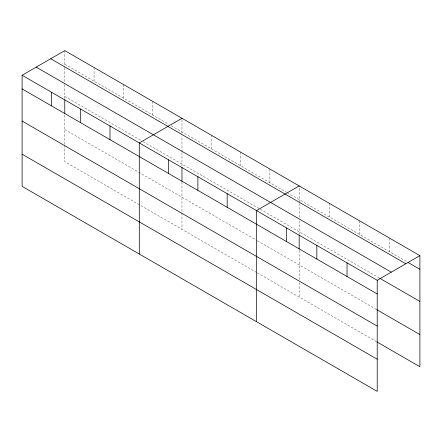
<?xml version="1.0" encoding="UTF-8"?>
<svg xmlns="http://www.w3.org/2000/svg" width="442" height="442" viewBox="0 0 442 442"><rect width="100%" height="100%" fill="white"/><g stroke="black" fill="none" stroke-linecap="round" stroke-linejoin="round"><path stroke-width="0.33" stroke-dasharray="2.21 1.66" d="M181.977 152.446L181.977 166.148M181.977 151.761L181.977 136.025M181.977 133.285L181.977 118.274M299.162 220.79L299.162 234.498M299.162 217.365L299.162 202.994M299.162 202.314L299.162 185.927M64.786 64.261L168.822 124.324M171.214 125.705L286.604 192.325M287.206 192.673L406.878 261.763M64.786 96.422L140.722 140.263M143.114 141.639L259.703 208.956M260.299 209.298L379.065 277.863M64.786 129.556L256.714 240.365M257.31 240.708L376.103 309.289M256.714 272.521L64.786 161.717L64.786 145.296M257.31 272.869L376.103 341.451M389.717 238.21L389.717 251.857M359.528 220.785L359.528 234.431M329.345 203.359L329.345 217M299.162 250.376L299.162 279.924M299.162 282.659L299.162 297.03M269.863 169.015L269.863 182.662M240.57 152.103L240.57 165.744M211.27 135.186L211.27 148.832M181.977 182.027L181.977 212.265M181.977 212.95L181.977 229.376M152.678 101.356L152.678 115.003M123.384 84.444L123.384 98.091M94.085 67.532L94.085 81.173M64.786 50.615L64.786 66.996M64.786 67.681L64.786 84.107M64.786 84.787L64.786 99.185M64.786 115.058L64.786 144.611"/><path stroke-width="0.66" d="M377.214 326.091L377.214 280.283L22.1 75.262L22.1 186.364L377.214 391.385L377.214 326.091L22.1 121.069M376.694 341.793L419.9 366.738L419.9 255.636L64.786 50.615L22.1 75.262M181.977 118.274L139.285 142.921L139.285 254.023M299.162 185.927L256.476 210.574L256.476 321.677M377.214 280.283L419.9 255.636M408.065 262.449L419.9 269.283M50.703 58.747L405.811 263.769M36.189 67.129L391.297 272.15M379.656 278.206L419.9 301.444M22.1 88.908L377.214 293.93M376.694 309.632L419.9 334.577M22.1 154.203L377.214 359.224M347.025 262.857L347.025 276.504M316.842 245.432L316.842 259.073M299.162 235.188L299.162 248.995M286.659 228L286.659 241.647M227.177 193.662L227.177 207.309M197.878 176.745L197.878 190.392M181.977 167.529L181.977 181.336M168.584 159.833L168.584 173.479M109.992 126.003L109.992 139.65M80.693 109.091L80.693 122.738M64.786 99.875L64.786 113.677M51.399 92.174L51.399 105.82"/></g></svg>
